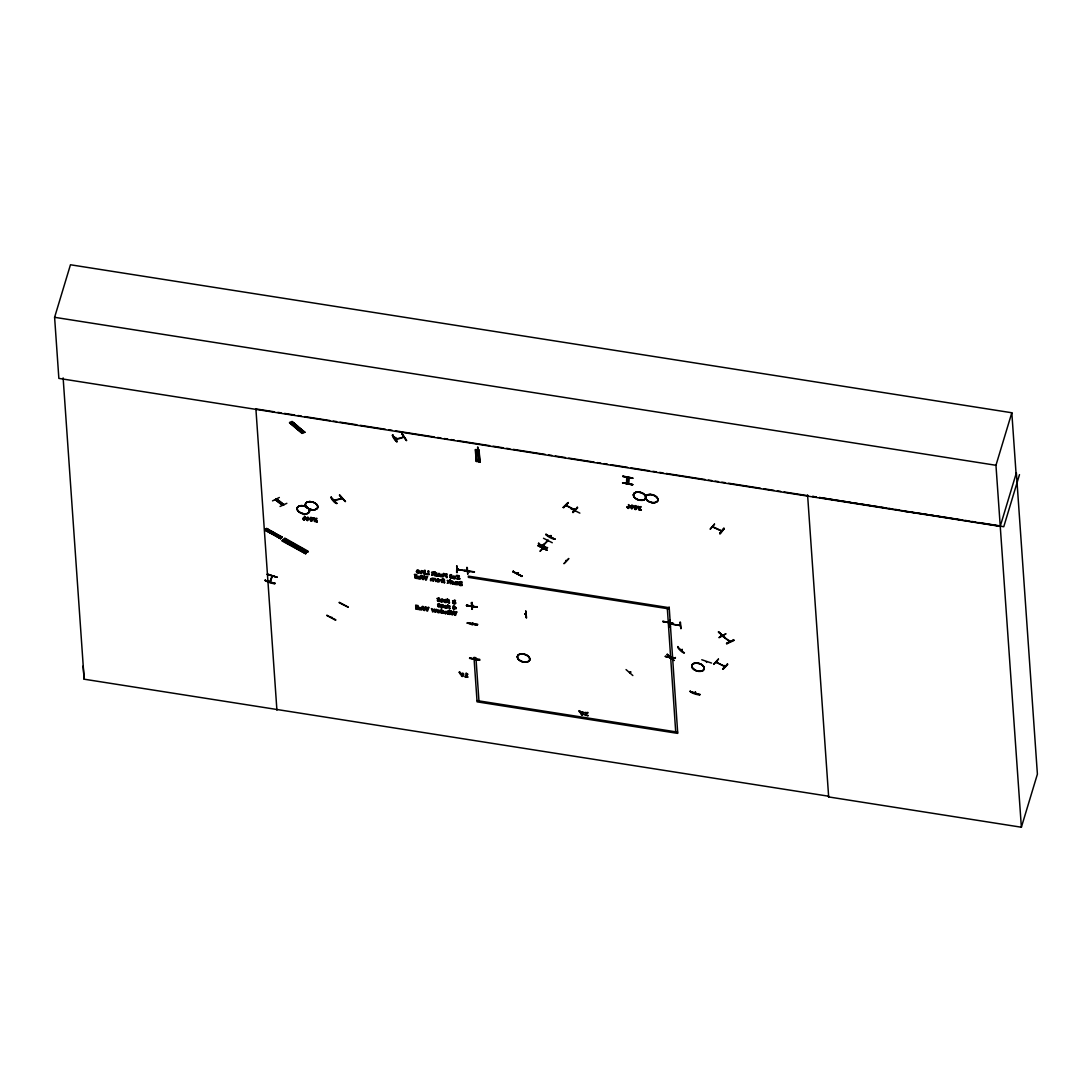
<?xml version="1.0" encoding="UTF-8"?>
<svg xmlns="http://www.w3.org/2000/svg" width="1092" height="1092" viewBox="0 0 1092 1092"><rect width="100%" height="100%" fill="white"/><g stroke="black" fill="none" stroke-linecap="round" stroke-linejoin="round"><path stroke-width="1.5" d="M270.093 581.244L270.625 580.753M432.896 578.419L432.787 581.026L433.592 580.698M695.208 691.864L695.126 693.174M695.386 692.656L695.549 691.973M706.36 661.752L706.606 662.421M622.768 476.467L632.896 478.105L622.863 476.126M626.549 483.579L626.726 477.204M627.149 483.387L627.245 477.04L627.013 483.62M628.269 483.892L628.446 477.245L628.269 483.606M628.719 484.015L628.896 477.641M419.192 571.266L418.605 572.74L416.625 571.798M455.2 577.258L454.368 578.432L452.607 577.45M518.168 572.727L517.444 573.778L518.468 572.89M542.219 548.648L542.547 548.32M543.939 544.526L543.256 545.686L548.061 540.322M548.102 540.212L547.461 541.4M550.204 536.759L551.296 535.653M574.542 511.397L574.965 511.138M459.295 671.99L459.896 673.86L460.087 672.112M579.115 710.646L579.716 712.516L579.907 710.769M568.673 558.886L563.95 563.704L568.727 558.462M466.775 605.623L476.808 607.275L466.775 605.282M469.587 658.435C488.629 660.797 476.849 661.151 469.683 657.698M665.274 656.606L675.306 658.217L675.402 657.48M675.293 657.957L665.233 656.292L675.293 658.258M394.84 438.37L395.836 438.247M403.18 437.046L403.235 436.5M722.481 636.213L729.934 641.591L722.645 635.953M538.015 545.659L546.901 550.259M543.502 538.274L552.279 542.738M570.775 508.64L579.866 513.117M477.695 624.255L467.663 622.658M542.983 549.153L543.147 548.607M416.967 571.375C418.4 569.382 420.065 573.628 417.089 570.939M452.948 577.026C454.381 575.034 456.047 579.279 453.071 576.59M668.127 622.617L668.058 622.495M334.002 500.573L342.301 498.648L341.387 498.034M348.212 607.152L339.312 602.265M466.762 605.691L466.871 604.913M476.808 606.906L466.734 605.35M632.718 484.561L622.59 482.828L632.732 484.493M267.335 574.324L277.231 577.299L267.431 574.01M469.601 572.112L469.164 571.457M472.467 624.897L471.976 624.87M670.502 657.111L670.024 657.056M435.885 609.295L435.189 611.602L434.097 609.472L432.719 611.22L432.05 608.694M828.473 796.204L828.528 796.914L1021.375 827.231L1037.4 774.146L1016.379 472.863L1000.217 526.385L58.859 378.392L54.6 317.308L70.461 264.769L1011.82 412.762L1016.079 473.846M272.536 500.887L279.347 497.488M280.057 506.47L286.841 503.316M275.075 583.06C275.17 584.93 264.155 581.231 265.274 579.852M271.799 576.644L272.031 575.989L269.901 581.777M272.236 576.644L270.243 581.886M307.835 520.188L307.125 520.529L304.231 516.243M307.712 520.625L304.818 516.339M317.089 521.976L317.144 521.048L317.089 521.976L314.387 521.416L314.127 519.888A1.515 0.915 16.8 0 1 314.892 519.696L316.052 519.86L315.984 518.946L313.773 518.591L313.868 517.758M317.062 521.498C312.135 521.212 317.363 520.188 316.776 518.209M331.245 496.846C329.593 497.556 336.159 505.036 336.827 503.207M334.084 500.614L335.094 499.808M336.759 503.262L331.012 497.269L336.691 503.644M339.462 495.29L345.509 501.528L339.585 494.853M335.572 620.311L326.931 615.178M331.545 618.004L331.832 617.185M335.831 619.792L326.795 615.56M392.847 434.766C391.195 435.298 396.464 443.147 397.256 441.332M343.379 604.654L343.775 605.105M395.208 437.51C392.574 440.977 407.07 435.817 402.907 437.291M395.864 437.469L395.754 438.261M402.211 433.947L406.647 440.567L401.856 433.633M395.086 438.588C397.747 440.404 405.774 435.858 403.863 437.237M403.917 437.469L403.958 436.459M414.318 574.597L415.11 574.255L415.233 578.269L414.987 574.692M419.082 572.031L416.462 571.171M416.339 571.607C419.028 567.349 421.021 576.235 416.612 572.263M417.035 578.091L416.229 578.432L416.107 574.419M416.898 578.528L416.775 574.529M418.632 578.077L417.977 578.241M418.427 577.45L420.106 578.61L418.468 578.159L418.536 576.658L420.679 576.617M421.321 573.15L420.652 573.054M420.543 577.054L420.652 576.18M424.447 576.453L423.437 579.565L422.645 579.442L421.212 575.375M420.516 573.491C418.796 570.024 422.754 571.785 422.932 570.87L423.641 573.982L422.973 571.525M424.024 575.812L423.027 578.951L421.894 575.484M425.238 570.365L425.129 571.252L424.474 570.242M425.43 573.805L424.624 574.133L424.583 571.13M425.293 574.242L425.266 570.816M416.612 608.804L415.806 609.131L415.697 605.118M426.876 576.262L425.866 579.374L424.747 575.921M416.475 609.24L416.366 605.227M429.019 574.365L425.812 574.324L425.921 573.477M418.277 609.063L417.472 609.391L417.362 605.377M425.812 574.324L428.146 574.283L427.941 571.266L428.774 570.939L428.883 574.802M427.6 576.371L426.344 580.016L425.703 579.456M418.14 609.5L418.031 605.487M419.874 609.049L419.232 609.213M419.765 609.759L422.031 609.841A1.392 0.846 16.8 0 0 422.208 609.404L419.778 607.63M419.669 608.408L421.485 609.459L419.724 609.118L419.806 607.971M433.565 572.536C434.07 576.44 430.876 575.962 432.787 573.232L431.668 572.249M419.642 608.067L421.799 608.026L421.894 607.152M431.709 575.225L431.818 574.392M425.703 607.425L424.692 610.524L423.887 610.401L422.454 606.333M431.531 572.686L433.51 571.798L433.456 573.341M431.326 580.343L430.657 580.234M432.787 573.232L432.896 572.44M425.279 606.783L424.269 609.923L423.15 606.442M433.906 573.409L434.015 572.617M435.435 575.375L434.63 575.702L434.52 571.689M435.298 575.812L435.189 571.798M428.119 607.22L427.122 610.346L425.989 606.893M437.073 575.347L436.281 575.962L436.24 572.959M430.535 580.671C429.238 576.289 438.261 578.542 435.708 581.49L434.998 578.378M438.697 573.355L437.96 575.894L436.909 575.416L436.909 573.068M428.842 607.343L427.6 610.988L426.945 610.428M436.95 576.071L439.189 576.126L439.366 573.45M441.1 575.989L440.458 576.167M440.895 575.361L442.71 576.399L440.95 576.071L441.004 574.583M434.234 609.036L433.06 611.848L431.381 608.585M440.035 580.098C439.08 578.897 442.451 580.903 441.632 582.418L442.424 582.091M440.567 579.702C442.369 579.92 443.448 579.197 443.721 580.562L443.871 582.773L444.676 582.445M443.147 574.542L443.12 574.092M441.496 580.603L441.605 579.797M443.68 573.286L443.57 574.133L446.041 574.515L446.246 577.532L447.092 577.204M432.432 611.752L432.855 610.783M442.301 582.527L442.41 578.569L443.898 578.897M446.137 575.88L443.775 575.511L443.871 574.665M437.414 600.436L438.411 600.969L437.264 598.279M439.189 598.935L439.025 601.283L437.442 600.818M437.128 598.716L438.356 598.907L438.438 597.733M439.052 599.372L439.107 597.843M444.526 580.234L444.499 579.879M436.582 609.404L435.612 612.243L435.312 611.165M446.246 575.047L443.775 575.511M437.81 606.115L438.807 606.647L437.66 603.958M446.956 577.641L446.846 573.791M439.585 604.613L439.421 606.961L437.837 606.497M437.551 604.75L438.752 604.586L438.834 603.412M439.448 605.05L439.503 603.521M449.631 581.995L447.229 583.305L448.976 582.104L447.406 580.33M449.89 577.245L450.887 577.777L449.74 575.088M449.877 581.79L448.239 580.466M451.665 575.743L451.487 578.091L449.918 577.627M449.604 575.525L450.832 575.716L450.914 574.542M449.754 582.227L449.74 579.702M441.96 612.53L441.168 613.117L441.059 609.104M451.528 576.18L451.583 574.651M449.918 582.2L450.518 583.824L450.409 579.811M441.837 613.226L444.075 613.308L443.843 611.288A1.597 0.969 16.8 0 0 442.97 610.824A1.856 1.119 16.8 0 0 441.673 610.769L441.728 609.213M441.7 611.124C446.082 610.919 441.072 615.765 441.823 610.687M451.255 582.855C454.422 585.257 452.47 581.367 451.092 581.053M455.064 577.695L452.443 576.822M452.32 577.258C455.009 573 457.002 581.886 452.593 577.914M450.969 581.49L453.48 582.036L453.835 583.892A1.583 0.955 16.8 0 1 453.057 584.193L451.255 583.333M456.852 565.67L456.62 572.495L457.316 572.14M448.716 600.081L447.174 599.699L447.283 598.866M449.549 602.743L448.744 603.084L447.638 600.259M457.275 568.482L456.947 569.232L458.053 569.396M466.994 571.034L457.029 569.505L457.384 568.427L457.876 569.655M448.375 599.958L449.399 600.532M448.594 600.873L447.515 600.696M459.95 579.019C450.805 579.21 462.803 577.067 456.333 575.429M458.203 568.85L457.862 569.628M449.945 608.421L449.14 608.763L448.989 606.551C448.061 606.005 448.962 606.197 447.679 604.545M445.973 613.417L445.304 613.308M447.911 606.374L448.034 605.937M455.61 583.892L454.954 584.056M455.391 583.251L457.07 584.411L455.446 583.974L455.5 582.473L457.657 582.432M447.583 611.138L447.624 614.141L448.43 613.8M449.795 606.21L449.767 605.855M448.293 614.236L448.252 611.233M449.89 610.619L449.781 611.506L449.126 610.51M455.446 581.64C460.879 582.896 452.566 580.507 454.832 584.493M450.081 614.059L449.276 614.4L449.235 611.397M449.945 614.496L449.918 611.07M456.21 575.866L458.476 576.085A1.734 1.051 16.8 0 1 459.295 576.562C459.009 578.187 454.914 579.483 459.909 578.46M453.671 611.82L452.661 614.933L451.87 614.796L450.436 610.728M455.077 601.788C458.503 605.145 449.849 603.985 453.453 601.555M462.093 585.175C458.503 587.36 457.057 581.272 461.042 582.473L461.111 583.469L459.254 582.896M453.262 611.179L452.252 614.318L451.119 610.837M454.272 609.104L453.453 609.432L452.852 607.357M452.716 607.794L453.344 607.889C451.296 601.856 460.06 610.974 454.054 608.367L454.163 607.562M453.371 608.258L453.48 607.452M455.951 607.848L454.04 607.998L454.067 606.224M461.138 583.851L459.022 584.138L461.22 585.121L461.247 583.032M461.957 585.612L461.848 581.763L460.442 581.545M466.093 570.952L466.025 570.079M467.321 567.744L467.772 574.242L466.953 567.294M456.101 611.629L455.105 614.741L453.972 611.288M456.825 611.738L455.569 615.383L454.927 614.823M474.474 571.853L464.305 570.324M466.461 605.323L476.494 606.92M472.072 602.456L471.375 602.798L472.317 609.363L471.99 602.484M472.058 604.927L471.539 605.418M467.253 623.013L477.163 625.074L467.13 623.082M473.259 605.323L473.218 606.442L472.14 605.978M471.444 602.757L472.372 608.94M476.904 606.538L476.795 607.329M472.276 623.819L472.522 622.959M472.863 623.013L472.795 623.914M467.867 676.863L465.151 676.904L466.066 676.699L465.984 673.177M465.151 676.904L465.26 676.112M466.721 674.078L467.553 674.665L466.53 673.259M467.731 677.299L466.885 676.371M467.553 674.665L467.663 673.914M474.515 657.643L474.815 658.408M474.747 658.34L474.87 657.698M479.716 659.309L469.546 658.135M513.322 571.13L512.926 571.839L513.281 571.212M512.94 571.826L521.812 576.467L522.208 575.771M538.697 542.888C537.305 544.116 547.392 549.372 547.583 547.529M537.947 545.768L547.092 550.136L538.11 545.331M544.526 546.409L540.212 550.941M546.082 534.125C544.703 535.339 554.777 540.608 554.968 538.752M543.898 544.58L543.679 545.345L543.407 544.321M543.325 545.085L543.843 544.649M544.717 546.491L540.09 551.378M525.853 614.687L524.883 613.731M524.897 613.963L525.716 614.687M526.221 617.417L525.784 610.906M550.941 535.544L550.668 536.308L550.805 535.544M563.185 507.466L568.181 502.825M566.898 505.692L566.871 505.105M567.103 504.859L566.707 505.896M563.622 507.753L568.372 502.497M572.672 511.916L573.027 512.612L577.654 507.78L577.286 507.098M574.105 508.804L573.942 509.636M566.106 561.411L565.861 560.578M566.025 560.414L565.697 561.124M631.858 508.954L628.391 504.572L631.995 508.517M641.386 509.868L638.806 509.923L638.288 508.217A1.515 0.915 16.8 0 1 639.038 508.026L640.212 508.19L640.144 507.275L637.919 506.92L638.028 506.087M641.25 510.305C636.117 508.654 640.963 509.404 640.936 506.538M588.124 715.465L585.244 715.356A1.693 1.024 16.8 0 1 584.766 714.741L585.872 713.363M588.001 715.902L585.462 714.769L586.909 713.39M587.796 712.776L587.769 712.298M629.784 672.631L630.794 671.771M632.841 675.538L626.044 669.573M662.817 621.635L672.849 623.245L662.817 621.239M667.294 607.957L675.702 731.817M478.951 700.887L475.935 657.725L473.983 657.411L477.081 701.842L677.736 733.387L669.164 607.002M669.833 620.474L670.01 620.16M670.324 622.959L670.297 623.696M670.324 624.051L670.529 622.931L671.211 623.901M671.116 624.105L671.403 623.095M670.461 626.644L669.765 626.985L669.382 620.461M667.471 654.436L674.01 660.551L667.198 654.19M679.907 622.181L680.917 628.746L680.466 622.222M670.311 657.862L669.533 657.316M679.019 625.347L679.47 624.651M669.751 657.52L670.365 657.821M710.646 528.91L714.482 524.078M712.68 526.098L712.612 526.986M712.585 526.685L713.049 525.962L712.544 526.917L721.443 531.067M713.335 527.34L712.953 525.962M667.185 654.531L673.723 660.264M677.9 646.532C676.276 647.365 683.865 654.449 684.425 652.606M681.858 649.89L682.159 649.262M724.228 528.705L719.737 533.606L723.914 528.105M690.199 691.059C689.038 692.492 700.081 696.136 699.986 694.294M701.774 659.745L711.561 663.076M718.413 632.104L725.361 638.028L718.55 631.667M726.003 633.851L719.218 637.318M721.676 635.339L720.884 634.793M721.116 635.012L721.716 635.312M718.481 659.131L713.854 663.963M717.267 661.861L716.707 662.53M713.718 664.4L718.399 659.145M725.074 637.742L718.536 632.009M726.917 643.761C723.791 643.27 744.607 636.09 726.903 643.679M729.115 640.595L729.347 640.472M727.395 663.745L727.75 664.441L723.136 669.26L722.768 668.563M724.201 665.451L724.87 666.666L715.956 662.066M733.688 640.294L733.455 639.625M903.862 511.233L927.258 514.455M1021.375 827.231L995.959 465.288L1011.82 412.762M1019.491 474.638L1003.766 526.726L881.381 507.33M265.028 580.603L274.829 583.797M265.138 580.275L274.966 583.428M267.294 574.447L277.231 577.327M466.352 605.623L476.385 607.22M522.031 576.221L513.185 571.498M538.301 543.584L547.447 547.884M464.346 570.556L474.392 572.153M662.83 621.498L672.89 623.095M628.214 481.04L627.34 480.862M282.036 537.441L266.052 528.978L282.241 537.25L266.584 528.351L264.66 530.193L280.753 538.479M282.705 540.076L306.21 553.289L282.705 540.076L281.927 540.881L305.664 553.78M284.07 539.025L307.644 551.924M307.412 552.238L284.234 538.752L284.807 538.124L308.203 551.31L307.794 551.91M677.722 646.914L684.234 652.989M275.225 499.672L282.623 505.35L275.225 499.686M392.219 435.244L396.655 441.782M629.552 672.372L630.63 672.317M680.903 649.863L681.981 649.808M719.737 533.606L723.819 528.392M724.214 528.637L720.242 533.824M265.028 529.866L280.548 538.738L282.173 537.141M265.247 529.675L280.48 538.656M266.066 528.978L281.695 537.742M282.487 540.404L306.17 553.33M284.534 538.615L307.971 551.76M305.692 553.767L282.432 540.431M304.518 432.364L291.632 421.648L304.054 432.568L304.723 432.091L302.047 433.401L289.435 422.754L292.096 421.444L304.682 432.186M302.307 433.115L289.68 422.467L302.252 433.237M304.245 432.296L291.578 421.758L304.845 432.214M465.861 570.625L466.98 570.802M524.72 614.277L525.839 614.455M456.661 566.011L457.179 572.577M471.867 602.811L472.194 609.281M563.131 507.493L567.772 502.648M577.258 507.466L572.631 512.284M716.843 662.53L716.161 661.888M722.631 669L727.395 664.182M547.488 540.827L542.82 545.536L543.366 545.031M339.175 602.702L348.212 607.193M266.462 530.767L268.168 529.251M267.513 531.367L269.219 529.838M269.096 532.254L270.802 530.739M270.502 533.046L272.208 531.531M272.099 533.933L273.805 532.418M278.883 537.769L280.589 536.24M418.523 576.712L420.966 578.432A1.392 0.846 16.8 0 1 420.789 578.869L418.523 578.787M455.61 582.486L457.944 584.247A1.392 0.846 16.8 0 1 457.766 584.684L455.487 584.602M457.043 569.246L466.857 571.034M670.201 623.737L680.139 625.525L670.106 623.955M630.507 672.413L630.016 672.631M725.497 633.947L719.096 637.755M726.508 643.447L733.401 640.008M279.784 501.774L279.02 502.156M279.757 502.538L279.484 501.733M476.795 461.479L475.58 449.495L479.115 450.286L479.92 461.984C476.74 454.081 477.395 432.473 478.842 461.82L479.934 461.984M475.975 449.781L476.112 461.384L479.743 461.725M290.977 423.56L293.379 422.522M291.823 424.283L294.239 423.246M293.106 425.361L295.509 424.324M294.253 426.317L296.655 425.279M295.522 427.395L297.939 426.371M301.023 432.036L303.426 430.999M721.512 635.012L720.72 635.339M670.16 657.534L669.369 657.862M454.941 602.238L455.364 601.05A1.57 0.942 16.8 0 0 454.627 600.614L452.552 600.736L453.33 601.992M566.011 505.268L566.953 505.678M342.096 498.321L333.797 500.354M303.33 517.676L305.187 518.222M417.048 570.024L418.714 570.229M283.797 504.75L276.494 498.785L284.097 504.654M479.06 450.3L478.269 449.931M476.986 461.397L476.344 449.849M310.715 517.294L312.776 517.936M634.875 505.623L636.022 505.733M574.624 509.991L565.847 505.432M451.624 580.999L452.648 581.121M457.057 575.388L458.613 575.648A1.734 1.051 16.8 0 1 459.432 576.126M447.147 599.303L448.635 599.631M710.032 529.074L714.509 524.215M437.742 578.76L438.506 578.883M445.236 599.481L446 599.604M441.673 604.531L442.437 604.654A1.624 0.983 16.8 0 1 443.366 605.132M421.444 570.584L422.645 570.952M631.722 505.05L633.114 505.637M54.6 317.308L995.959 465.288M812.666 496.45L816.011 496.969M871.32 505.746L819.369 497.502L850.832 502.443M874.678 506.265L878.023 506.797M274.392 411.82L255.897 408.913L276.918 710.196M277.764 412.353L281.122 412.872M284.493 413.404L294.581 414.987M297.939 415.52L301.31 416.052M304.668 416.584L329.907 420.543M333.265 421.075L336.636 421.608M339.994 422.126L356.825 424.774M360.183 425.307L385.421 429.265M388.779 429.798L392.151 430.33M395.509 430.862L434.193 436.937M437.564 437.469L440.922 438.001M444.294 438.534L447.652 439.052M451.023 439.585L454.381 440.117M457.753 440.636L489.707 445.673M493.079 446.191L503.166 447.788M506.538 448.307L509.896 448.839M513.254 449.372L545.222 454.395M548.58 454.927L551.951 455.446M555.309 455.978L565.41 457.562M568.768 458.094L594.007 462.066M597.365 462.585L600.736 463.117M604.094 463.65L607.466 464.182M610.824 464.701L627.641 467.349M631.012 467.881L649.508 470.788M652.88 471.321L656.237 471.853M659.609 472.372L662.967 472.904M666.338 473.437L705.023 479.511M708.394 480.043L711.752 480.576M715.123 481.108L718.481 481.627M721.853 482.159L725.211 482.691M728.569 483.224L760.537 488.247M763.895 488.766L773.996 490.363M777.354 490.881L780.725 491.414M784.083 491.946L807.63 495.645M812.625 496.437L815.942 496.956M854.149 502.962L857.479 503.48M860.796 503.999L885.721 507.917M889.038 508.449L892.369 508.968M895.686 509.486L899.016 510.019M930.575 514.974L933.892 515.492M937.223 516.025L962.148 519.942M965.464 520.461L968.781 520.98M972.112 521.498L975.429 522.031M978.76 522.549L1000.354 525.948M475.662 450.696L479.006 451.214M475.716 451.487L479.06 452.006M475.798 452.675L479.142 453.194M475.88 453.726L479.224 454.258M475.962 454.914L479.306 455.446M476.303 460.005L479.661 460.537M640.799 506.975L637.919 506.92M313.745 518.195L316.653 518.645M668.959 607.657L468.318 576.112L468.4 577.368L669.055 608.913M425.102 570.802L424.365 571.13M427.941 571.266L428.637 571.375M446.724 574.228L443.57 574.133M421.075 575.812L421.771 575.921M423.901 576.248L424.611 576.358M426.74 576.699L427.463 576.808M461.711 582.2L458.695 581.968L459.213 583.292M442.301 579.402L444.362 580.234M447.27 580.767L448.102 580.903M422.317 606.77L423.013 606.879M425.143 607.22L425.866 607.329M427.996 607.671L428.719 607.78M448.989 610.947L449.754 611.07M450.3 611.179L450.996 611.274M453.125 611.616L453.835 611.725M455.965 612.066L456.688 612.175M435.749 609.732L436.445 609.841M448.116 611.67L445.331 611.411L445.167 613.745M459.159 672.426L459.95 672.549M578.978 711.083L579.77 711.206M586.786 713.827L585.489 712.83L587.619 713.212M476.999 700.586L677.641 732.131M83.101 666.065L84.152 679.197L828.596 796.218L828.664 796.928L807.589 494.935M467.526 623.095L477.586 624.801M526.194 617.772L525.757 611.247L526.59 617.854M339.557 495.195L345.14 501.556M622.781 476.344L632.841 478.323M445.864 600.04L445.099 599.918A1.611 0.969 16.8 0 0 444.226 600.109L444.362 602.115A1.611 0.969 16.8 0 0 445.29 602.579L447.147 602.347L446.805 600.518M442.301 605.091L441.537 604.982A1.611 0.969 16.8 0 0 440.663 605.159L440.799 607.166A1.611 0.969 16.8 0 0 441.728 607.643L443.584 607.398L443.243 605.569M401.87 433.988L406.251 440.554M442.983 574.542L440.404 574.324L440.322 576.603M420.516 576.617L417.936 576.412L417.854 578.678M454.463 600.068L454.763 600.163A1.57 0.942 16.8 0 1 455.5 600.614M442.983 574.965L440.868 574.938L443.434 576.358A1.392 0.846 16.8 0 1 443.256 576.794L440.991 576.699M712.817 526.726L721.785 530.903M566.229 505.337L574.829 509.814L574.146 509.432M587.633 712.735L584.93 712.407L585.735 713.827M474.337 658.885L474.351 658.817M513.144 571.58L522.072 576.207M475.266 449.672L476.33 461.288M282.214 537.278L266.243 528.651M280.876 538.452L265.22 529.716M422.836 571.962L421.171 571.58L421.184 573.587M447.502 612.216L445.823 611.834L445.836 613.854M434.903 579.47L433.415 579.101L433.456 581.135M432.664 579.129L431.244 578.692L431.203 580.78M724.87 666.379L715.97 662.134M289.899 422.549L302.58 433.196M453.944 606.661L455.814 608.285M433.893 610.019L434.985 612.148M453.549 612.257L454.791 615.26M424.324 576.89L425.566 579.893M425.566 607.862L426.822 610.865M449.631 606.21L447.57 605.377M479.852 461.984L478.924 450.027L479.484 461.916M478.378 450.177L479.265 461.889M466.584 674.515L466.748 676.808M457.63 581.995L457.521 582.869M454.054 608.367L454.135 609.541M449.262 600.982L449.413 603.18M449.658 606.661L449.808 608.858M444.389 580.671L444.54 582.882M421.799 608.026L419.178 607.37L419.096 609.65M63.131 377.9L84.152 679.197M445.659 600.013A1.611 0.969 16.8 0 1 446.587 600.477M442.096 605.064A1.611 0.969 16.8 0 1 443.024 605.541M442.042 598.976A1.624 0.983 16.8 0 1 442.97 599.453M310.483 518.768C311.193 524.542 313.936 516.38 310.483 518.768M461.479 674.023C462.189 679.797 464.919 671.635 461.479 674.023M581.285 712.68C581.995 718.454 584.739 710.291 581.285 712.68M634.643 507.098C635.353 512.871 638.083 504.709 634.643 507.098M302.771 518.673C304.641 523 306.388 516.27 302.771 518.673M306.538 517.772C308.408 522.085 310.169 515.356 306.538 517.772M626.931 507.002C628.787 511.329 630.548 504.6 626.931 507.002M630.698 506.087C632.568 510.414 634.329 503.685 630.698 506.087M304.641 519.205C303.276 521.389 303.289 516.543 304.641 519.205M308.422 518.29C307.029 520.515 307.07 515.629 308.422 518.29M436.322 580.016L436.868 581.394A1.611 0.969 16.8 0 0 437.796 581.872L439.653 581.627L439.298 579.797A1.624 0.983 16.8 0 0 438.37 579.32L437.605 579.197A1.611 0.969 16.8 0 0 436.718 579.388L436.322 580.016M436.855 610.878L437.401 612.243A1.611 0.969 16.8 0 0 438.329 612.721L440.185 612.476L439.844 610.66A1.624 0.983 16.8 0 0 438.902 610.182L438.138 610.059A1.611 0.969 16.8 0 0 437.264 610.251L436.855 610.878M439.858 600.109L440.404 601.487A1.611 0.969 16.8 0 0 441.332 601.965L443.188 601.719L442.847 599.89A1.624 0.983 16.8 0 0 441.905 599.412L441.141 599.303A1.611 0.969 16.8 0 0 440.267 599.481L439.858 600.109M444.212 606.415L444.758 607.794A1.611 0.969 16.8 0 0 445.686 608.258L447.543 608.026L447.201 606.197A1.624 0.983 16.8 0 0 446.259 605.719L445.495 605.596A1.611 0.969 16.8 0 0 444.621 605.787L444.212 606.415M628.801 507.534C627.463 509.718 627.436 504.873 628.801 507.534M632.568 506.62C631.217 508.79 631.203 503.972 632.568 506.62M437.032 580.002C437.919 584.261 440.622 578.323 437.032 580.002M437.578 610.851C438.452 615.11 441.154 609.172 437.578 610.851M440.581 600.095C441.468 604.354 444.157 598.416 440.581 600.095M440.977 605.773C441.864 610.032 444.553 604.094 440.977 605.773M444.54 600.723C445.427 604.982 448.116 599.03 444.54 600.723M444.935 606.401C445.823 610.66 448.512 604.709 444.935 606.401M453.194 602.688C454.641 605.705 456.21 601.064 453.194 602.688M622.604 482.841L632.637 484.862L622.617 482.8M454.941 601.433L453.166 601.173L454.941 601.433M309.814 518.495C311.002 525.962 315.765 515.574 309.814 518.495M460.797 673.75C461.998 681.217 466.762 670.829 460.797 673.75M580.616 712.407C581.818 719.874 586.581 709.486 580.616 712.407M633.961 506.825C635.162 514.291 639.926 503.903 633.961 506.825M275.703 499.167L282.951 505.214L275.662 499.194M690.089 691.427L699.863 694.73L690.089 691.427M545.959 534.479L554.845 539.189L545.959 534.479M627.177 480.248L628.269 480.535L627.286 480.289M392.683 435.094L397.119 441.769L392.656 435.135M693.72 669.396A6.429 3.877 16.8 0 0 704.081 669.287A6.429 3.877 16.8 0 0 696.15 663.117A6.429 3.877 16.8 0 0 693.72 669.396A6.415 3.863 16.8 0 0 704.067 669.273A6.415 3.863 16.8 0 0 696.15 663.117A6.415 3.863 16.8 0 0 693.734 669.382M693.775 669.191A6.443 3.89 16.8 0 0 704.163 669.096A6.443 3.89 16.8 0 0 696.205 662.899A6.443 3.89 16.8 0 0 693.775 669.191M635.121 498.184A6.429 3.877 16.8 0 0 645.618 498.471A6.429 3.877 16.8 0 0 638.097 492.11A6.429 3.877 16.8 0 0 635.121 498.184A6.415 3.863 16.8 0 0 645.604 498.484A6.415 3.863 16.8 0 0 638.097 492.137A6.415 3.863 16.8 0 0 635.121 498.198M635.162 498.007A6.443 3.89 16.8 0 0 645.7 498.293A6.443 3.89 16.8 0 0 638.151 491.905A6.443 3.89 16.8 0 0 635.162 498.007M647.242 500.586A6.429 3.877 16.8 0 0 657.753 500.873A6.429 3.877 16.8 0 0 650.231 494.512A6.429 3.877 16.8 0 0 647.242 500.586A6.415 3.863 16.8 0 0 657.739 500.873A6.415 3.863 16.8 0 0 650.231 494.526A6.415 3.863 16.8 0 0 647.256 500.586M647.283 500.409A6.443 3.89 16.8 0 0 657.834 500.696A6.443 3.89 16.8 0 0 650.286 494.307A6.443 3.89 16.8 0 0 647.283 500.409M519.287 660.237A6.429 3.877 16.8 0 0 529.647 660.141A6.415 3.863 16.8 0 0 521.717 653.958A6.429 3.877 16.8 0 0 519.287 660.237M529.647 660.141A6.429 3.877 16.8 0 0 521.717 653.958A6.415 3.863 16.8 0 0 519.301 660.223A6.415 3.863 16.8 0 0 529.634 660.114M519.342 660.032A6.443 3.89 16.8 0 0 529.729 659.923A6.443 3.89 16.8 0 0 521.771 653.739A6.443 3.89 16.8 0 0 519.342 660.032M299.031 511.998A6.443 3.877 16.8 0 0 309.405 511.889A6.443 3.877 16.8 0 0 301.46 505.705A6.443 3.877 16.8 0 0 299.031 511.998A6.415 3.863 16.8 0 0 309.377 511.889A6.415 3.863 16.8 0 0 301.46 505.733A6.415 3.863 16.8 0 0 299.044 511.984M299.085 511.807A6.443 3.89 16.8 0 0 309.473 511.711A6.443 3.89 16.8 0 0 301.515 505.514A6.443 3.89 16.8 0 0 299.085 511.807M307.302 507.848A6.443 3.877 16.8 0 0 317.676 507.753A6.443 3.877 16.8 0 0 309.732 501.569A6.443 3.877 16.8 0 0 307.302 507.848A6.415 3.863 16.8 0 0 317.635 507.766A6.443 3.877 16.8 0 0 309.719 501.583A6.443 3.877 16.8 0 0 307.289 507.876A6.443 3.877 16.8 0 0 317.663 507.766A6.415 3.863 16.8 0 0 309.732 501.597A6.415 3.863 16.8 0 0 307.316 507.862"/></g></svg>
